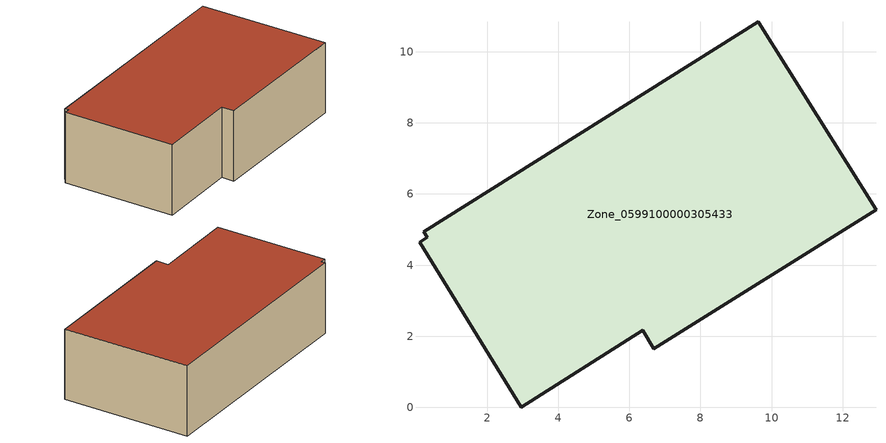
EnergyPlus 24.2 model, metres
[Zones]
Zone_0599100000305433
 floor ground (C_G): 0.1,4.64 0.32,4.78 0.22,4.94 9.63,10.85 12.94,5.56 6.69,1.65 6.37,2.17 2.96,0 z0
 wall outside (C_F): 6.37,2.17 6.69,1.65 12.94,5.56 9.63,10.85 0.22,4.94 0.32,4.78 0.1,4.64 2.96,0 6.37,2.17 z0:3.43
 roof outside (C_R): 0.32,4.78 0.1,4.64 2.96,0 6.37,2.17 6.69,1.65 12.94,5.56 9.63,10.85 0.22,4.94 z3.43
[BUILDING]
Pand.0599100000305433: North Axis=0; Terrain=City; Loads Convergence Tolerance Value=0.04; Temperature Convergence Tolerance Value=0.4; Solar Distribution=FullExterior; Maximum Number of Warmup Days=25; Minimum Number of Warmup Days=1
[Site:Location]
Rotterdam.The.Hague.AP_ZH_NLD Design_Conditions: Latitude=51.96; Longitude=4.45; Time Zone=1; Elevation=-4.5
[SITE:GROUNDTEMPERATURE:BUILDINGSURFACE]
18, 18, 18, 18, 18, 18, 18, 18, 18, 18, 18, 18
[MATERIAL] Thermal Absorptance=0.9; Solar Absorptance=0.7; Visible Absorptance=0.7
Name | Roughness | Thickness | Conductivity | Density | Specific Heat
G.TI.1946 | MediumSmooth | 0.15 | 1 | 540 | 1210
F.TI.1946 | Rough | 0.3 | 0.857143 | 1920 | 840
R.TI.1946 | MediumRough | 0.2 | 0.1 | 1500 | 1000
[CONSTRUCTION]
C_G: G.TI.1946
C_F: F.TI.1946
C_R: R.TI.1946
[ZONE]
Zone_0599100000305433: Type=1; Multiplier=1; Ceiling Height=Autocalculate; Volume=Autocalculate; Floor Area=autocalculate; Part of Total Floor Area=Yes
[ZONEINFILTRATION:DESIGNFLOWRATE]
Infil_Zone_0599100000305433: Zone or ZoneList or Space or SpaceList=Zone_0599100000305433; Schedule=AlwaysOn; Design Flow Rate Calculation Method=Flow/Area; Flow Rate per Floor Area=0.003; Constant Term Coefficient=1; Temperature Term Coefficient=0; Velocity Term Coefficient=0; Velocity Squared Term Coefficient=0
[HVACTEMPLATE:ZONE:IDEALLOADSAIRSYSTEM]
Zone_0599100000305433: Maximum Heating Supply Air Temperature=50; Minimum Cooling Supply Air Temperature=13; Maximum Heating Supply Air Humidity Ratio=0.0156; Minimum Cooling Supply Air Humidity Ratio=0.0077; Heating Limit=NoLimit; Cooling Limit=NoLimit; Dehumidification Control Type=ConstantSensibleHeatRatio; Cooling Sensible Heat Ratio=0.7; Dehumidification Setpoint=60; Humidification Control Type=None; Humidification Setpoint=30; Outdoor Air Method=None; Outdoor Air Flow Rate per Person=0.00944; Outdoor Air Flow Rate per Zone Floor Area=0; Outdoor Air Flow Rate per Zone=0; Demand Controlled Ventilation Type=None; Outdoor Air Economizer Type=NoEconomizer; Heat Recovery Type=None; Sensible Heat Recovery Effectiveness=0.7; Latent Heat Recovery Effectiveness=0.65
[ZONECONTROL:THERMOSTAT]
ThermostatControl_Zone_0599100000305433: Zone or ZoneList=Zone_0599100000305433; Control Type Schedule=DualSetpointControlType; Control 1=Thermostat_Zone_0599100000305433; Temperature Difference Between Cutout And Setpoint=0
[THERMOSTATSETPOINT:DUALSETPOINT]
Thermostat_Zone_0599100000305433: Heating Setpoint Temperature Schedule=HeatingSetpoint_Zone_0599100000305433; Cooling Setpoint Temperature Schedule=CoolingSetpoint_Zone_0599100000305433
[SCHEDULE:COMPACT]
HeatingSetpoint_Zone_0599100000305433: Through: 12/31, For: AllDays, Until: 24:00, 21
CoolingSetpoint_Zone_0599100000305433: Through: 12/31, For: AllDays, Until: 24:00, 24
DualSetpointControlType: Through: 12/31, For: AllDays, Until: 24:00, 4
AlwaysOn: Through: 12/31, For: AllDays, Until: 24:00, 1
